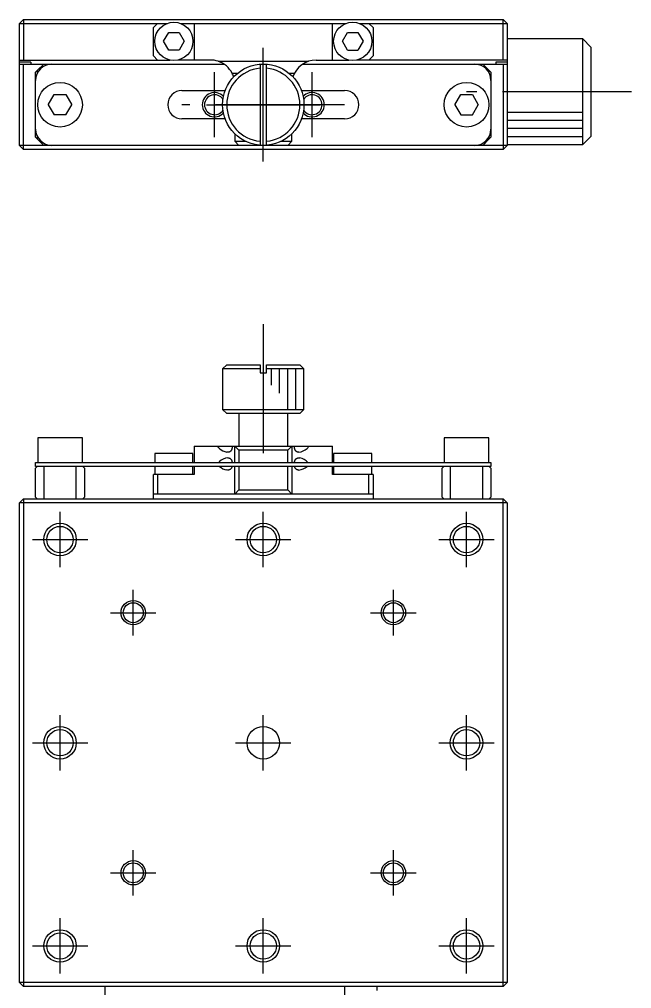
# Model space of a CAD drawing. Extents: x 0 to 277, y -8 to 190.
# Drawn here: x 50.9 to 126.2, y 70.8 to 190 of the extents above; entities that cross this region are included whole.
import ezdxf

# ---------------------------------------------------------------- set-up
doc = ezdxf.new("R2010")
doc.units = 0
doc.header["$LTSCALE"] = 0.5
doc.linetypes.add('CENTER', pattern=[50.8, 31.75, -6.35, 6.35, -6.35])
for name, color, linetype in [('MSM_CENTER', 1, 'CENTER'), ('MSM_CONTINUOUS', 7, 'CONTINUOUS'), ('MSM_NARROW', 5, 'CONTINUOUS')]:
    doc.layers.add(name, color=color, linetype=linetype)

msp = doc.modelspace()

# ---------------------------------------------------------------- linework, layer by layer
at = {"layer": 'MSM_CENTER'}
for p, q in [((80.944929, 172.5), (80.944929, 186.5)), ((74.944929, 175.500001), (74.944929, 183.499999)), ((86.944929, 175.500001), (86.944929, 183.499999)), ((126.244929, 181.1), (105.944929, 181.1)), ((90.944928, 179.499999), (70.944929, 179.499999)), ((73.944929, 179.5), (87.944929, 179.5)), ((80.944929, 152.5), (80.944929, 135.5)), ((55.944929, 122.6), (55.944929, 129.4)), ((80.944929, 122.6), (80.944929, 129.4)), ((105.944929, 122.6), (105.944929, 129.4)), ((52.544929, 126), (59.344929, 126)), ((77.544929, 126), (84.344929, 126)), ((102.544929, 126), (109.344929, 126)), ((64.944929, 114.2), (64.944929, 119.8)), ((96.944929, 114.2), (96.944929, 119.8)), ((62.144929, 117), (67.744929, 117)), ((94.144929, 117), (99.744929, 117)), ((55.944929, 97.6), (55.944929, 104.4)), ((80.944929, 97.6), (80.944929, 104.4)), ((105.944929, 97.6), (105.944929, 104.4)), ((52.544929, 101), (59.344929, 101)), ((77.544929, 101), (84.344929, 101)), ((102.544929, 101), (109.344929, 101)), ((64.944929, 82.2), (64.944929, 87.8)), ((96.944929, 82.2), (96.944929, 87.8)), ((62.144929, 85), (67.744929, 85)), ((94.144929, 85), (99.744929, 85)), ((55.944929, 72.6), (55.944929, 79.4)), ((80.944929, 72.6), (80.944929, 79.4)), ((105.944929, 72.6), (105.944929, 79.4)), ((52.544929, 76), (59.344929, 76)), ((77.544929, 76), (84.344929, 76)), ((102.544929, 76), (109.344929, 76))]:
    msp.add_line(p, q, dxfattribs=at)
at = {"layer": 'MSM_CONTINUOUS'}
for p, q in [((50.944929, 189.5), (51.444929, 190)), ((51.444929, 190), (51.444929, 185)), ((51.444929, 190), (110.444929, 190)), ((110.444929, 185), (110.444929, 190)), ((110.944929, 189.5), (110.444929, 190)), ((50.944929, 174.5), (50.944929, 189.5)), ((50.944929, 189.5), (69.118794, 189.5)), ((67.444929, 189), (67.944929, 189.5)), ((67.444929, 185.5), (67.444929, 189)), ((70.771065, 189.5), (91.118794, 189.5)), ((72.444929, 189.5), (72.444929, 185)), ((89.444929, 185), (89.444929, 189.5)), ((92.771065, 189.5), (110.944929, 189.5)), ((93.944929, 189.5), (94.444929, 189)), ((94.444929, 189), (94.444929, 185.5)), ((110.944929, 189.5), (110.944929, 174.5)), ((68.674759, 187.3), (69.309844, 188.4)), ((69.309844, 186.2), (68.674759, 187.3)), ((69.309844, 188.4), (70.580015, 188.4)), ((70.580015, 188.4), (71.2151, 187.3)), ((71.2151, 187.3), (70.580015, 186.2)), ((90.674759, 187.3), (91.309844, 188.4)), ((91.309844, 186.2), (90.674759, 187.3)), ((91.309844, 188.4), (92.580015, 188.4)), ((92.580015, 188.4), (93.2151, 187.3)), ((93.2151, 187.3), (92.580015, 186.2)), ((120.244929, 187.6), (110.944929, 187.6)), ((120.244929, 174.6), (120.244929, 187.6)), ((121.244929, 186.6), (120.244929, 187.6)), ((70.580015, 186.2), (69.309844, 186.2)), ((91.309844, 186.2), (92.580015, 186.2)), ((121.244929, 186.6), (121.244929, 175.6)), ((50.944929, 185), (69.462747, 185)), ((67.944929, 185), (67.444929, 185.5)), ((74.444929, 185), (70.427112, 185)), ((75.381679, 184.85), (86.50818, 184.85)), ((87.444929, 185), (91.462747, 185)), ((110.944929, 185), (92.427112, 185)), ((94.444929, 185.5), (93.944929, 185)), ((52.344929, 184.75), (50.944929, 184.75)), ((50.944929, 184.5), (76.103019, 184.5)), ((51.444929, 174), (51.444929, 184.5)), ((52.344929, 184.75), (52.344929, 184.5)), ((52.944929, 183.5), (53.144929, 183.7)), ((53.944929, 184.5), (53.144929, 183.7)), ((53.144929, 183.7), (53.144929, 183.37178)), ((80.544929, 184.483974), (80.544929, 174.516026)), ((81.344929, 174.516026), (81.344929, 184.483974)), ((85.786717, 184.5), (110.944929, 184.5)), ((108.744929, 183.7), (107.944929, 184.5)), ((108.744929, 183.37178), (108.744929, 183.7)), ((108.744929, 183.7), (108.944929, 183.5)), ((110.944929, 184.75), (109.544929, 184.75)), ((109.544929, 184.75), (109.544929, 184.5)), ((110.444929, 184.5), (110.444929, 174)), ((52.944929, 175.5), (52.944929, 183.5)), ((77.75471, 183.35), (77.124015, 183.35)), ((84.765844, 183.35), (84.135149, 183.35)), ((108.944929, 183.5), (108.944929, 175.5)), ((54.501554, 179.5), (55.223242, 180.75)), ((55.223242, 180.75), (56.666617, 180.75)), ((56.666617, 180.75), (57.388305, 179.5)), ((70.944929, 181.25), (76.261181, 181.25)), ((85.628678, 181.25), (90.944929, 181.25)), ((104.501554, 179.5), (105.223242, 180.75)), ((105.223242, 180.75), (106.666617, 180.75)), ((106.666617, 180.75), (107.388305, 179.5)), ((54.501554, 179.5), (55.223242, 178.25)), ((56.666617, 178.25), (57.388305, 179.5)), ((104.501554, 179.5), (105.223242, 178.25)), ((106.666617, 178.25), (107.388305, 179.5)), ((56.666617, 178.25), (55.223242, 178.25)), ((76.261181, 177.75), (70.944929, 177.75)), ((90.944929, 177.75), (85.628678, 177.75)), ((105.223242, 178.25), (106.666617, 178.25)), ((53.144929, 175.3), (52.944929, 175.5)), ((53.144929, 175.62822), (53.144929, 175.3)), ((53.144929, 175.3), (53.944929, 174.5)), ((77.444929, 175.929286), (77.444929, 175)), ((84.444929, 175), (84.444929, 175.929286)), ((107.944929, 174.5), (108.744929, 175.3)), ((108.744929, 175.3), (108.744929, 175.62822)), ((108.944929, 175.5), (108.744929, 175.3)), ((120.244929, 174.6), (121.244929, 175.6)), ((110.944929, 174.5), (50.944929, 174.5)), ((51.444929, 174), (50.944929, 174.5)), ((77.444929, 175), (78.76548, 175)), ((77.944929, 174.5), (77.444929, 175)), ((83.124379, 175), (84.444929, 175)), ((84.444929, 175), (83.944929, 174.5)), ((110.944929, 174.5), (110.444929, 174)), ((110.944929, 174.6), (120.244929, 174.6)), ((110.444929, 174), (51.444929, 174)), ((76.444929, 147.5), (75.944929, 147)), ((80.544929, 147), (75.944929, 147)), ((75.944929, 147), (75.944929, 142)), ((76.444929, 147.5), (80.544929, 147.5)), ((80.544929, 147.5), (80.544929, 146.5)), ((81.344929, 146.5), (81.344929, 147.5)), ((81.344929, 147.5), (85.444929, 147.5)), ((85.944929, 147), (81.344929, 147)), ((85.944929, 147), (85.444929, 147.5)), ((85.944929, 142), (85.944929, 147)), ((80.544929, 146.5), (81.344929, 146.5)), ((75.944929, 142), (85.944929, 142)), ((75.944929, 142), (76.444929, 141.5)), ((85.444929, 141.5), (85.944929, 142)), ((85.444929, 141.5), (76.444929, 141.5)), ((77.944929, 141.5), (77.944929, 137.5)), ((83.944929, 137.5), (83.944929, 141.5)), ((58.694929, 138.5), (53.194929, 138.5)), ((53.194929, 138.5), (53.194929, 135.5)), ((58.694929, 135.5), (58.694929, 138.5)), ((108.694929, 138.5), (103.194929, 138.5)), ((103.194929, 138.5), (103.194929, 135.5)), ((108.694929, 135.5), (108.694929, 138.5)), ((72.444929, 137.5), (72.444929, 135.5)), ((72.444929, 137.5), (89.444929, 137.5)), ((75.404595, 137.393304), (75.381679, 137.5)), ((75.463302, 137.296292), (75.404595, 137.393304)), ((75.552961, 137.20113), (75.463302, 137.296292)), ((77.080194, 137.155911), (77.071889, 137.127976)), ((77.087796, 137.184627), (77.080194, 137.155911)), ((77.094683, 137.214037), (77.087796, 137.184627)), ((77.100841, 137.244054), (77.094683, 137.214037)), ((77.106259, 137.274591), (77.100841, 137.244054)), ((77.110952, 137.305699), (77.106259, 137.274591)), ((77.114931, 137.337362), (77.110952, 137.305699)), ((77.118193, 137.369465), (77.114931, 137.337362)), ((77.120736, 137.401894), (77.118193, 137.369465)), ((77.122556, 137.434536), (77.120736, 137.401894)), ((77.12365, 137.467276), (77.122556, 137.434536)), ((77.124015, 137.5), (77.12365, 137.467276)), ((77.444929, 135.5), (77.444929, 137.5)), ((77.944929, 137), (77.444929, 137.5)), ((84.444929, 137.5), (83.944929, 137)), ((84.444929, 137.5), (84.444929, 135.5)), ((84.766241, 137.465709), (84.765844, 137.5)), ((84.76743, 137.431464), (84.766241, 137.465709)), ((84.76941, 137.397397), (84.76743, 137.431464)), ((84.772179, 137.363642), (84.76941, 137.397397)), ((84.775435, 137.332899), (84.772179, 137.363642)), ((84.779381, 137.302436), (84.775435, 137.332899)), ((84.78401, 137.272342), (84.779381, 137.302436)), ((84.789315, 137.242707), (84.78401, 137.272342)), ((84.795287, 137.213621), (84.789315, 137.242707)), ((84.80192, 137.185172), (84.795287, 137.213621)), ((84.809206, 137.157451), (84.80192, 137.185172)), ((84.817137, 137.130548), (84.809206, 137.157451)), ((86.427621, 137.297867), (86.342752, 137.20619)), ((86.482358, 137.386628), (86.427621, 137.297867)), ((86.50818, 137.5), (86.482358, 137.386628)), ((89.444929, 135.5), (89.444929, 137.5)), ((72.294929, 136.6), (67.594929, 136.6)), ((67.594929, 136.6), (67.594929, 135.5)), ((72.294929, 135.5), (72.294929, 136.6)), ((76.587275, 136.75), (76.440161, 136.763205)), ((76.587202, 136.05), (76.622405, 136.049101)), ((76.596057, 136.750053), (76.587275, 136.75)), ((76.632248, 136.751477), (76.596057, 136.750053)), ((76.622405, 136.049101), (76.6688, 136.044994)), ((76.667805, 136.754917), (76.632248, 136.751477)), ((76.70262, 136.760464), (76.667805, 136.754917)), ((76.6688, 136.044994), (76.713727, 136.037343)), ((76.736584, 136.76821), (76.70262, 136.760464)), ((76.713727, 136.037343), (76.743234, 136.030028)), ((76.76959, 136.778246), (76.736584, 136.76821)), ((76.743234, 136.030028), (76.77208, 136.020878)), ((76.801529, 136.790663), (76.76959, 136.778246)), ((76.77208, 136.020878), (76.800184, 136.009849)), ((76.800184, 136.009849), (76.827463, 135.996899)), ((76.832291, 136.805552), (76.801529, 136.790663)), ((76.827463, 135.996899), (76.853833, 135.981984)), ((76.85636, 136.819536), (76.832291, 136.805552)), ((76.853833, 135.981984), (76.879212, 135.96506)), ((76.879671, 136.835301), (76.85636, 136.819536)), ((76.879212, 135.96506), (76.903516, 135.946085)), ((76.902156, 136.852847), (76.879671, 136.835301)), ((76.923749, 136.872173), (76.902156, 136.852847)), ((76.903516, 135.946085), (76.922837, 135.92873)), ((76.944382, 136.893279), (76.923749, 136.872173)), ((76.963987, 136.916165), (76.944382, 136.893279)), ((76.981114, 136.938853), (76.963987, 136.916165)), ((76.997394, 136.963139), (76.981114, 136.938853)), ((77.012785, 136.98895), (76.997394, 136.963139)), ((77.027247, 137.016213), (77.012785, 136.98895)), ((77.040738, 137.044855), (77.027247, 137.016213)), ((77.053216, 137.074803), (77.040738, 137.044855)), ((77.062892, 137.100911), (77.053216, 137.074803)), ((77.071889, 137.127976), (77.062892, 137.100911)), ((77.944929, 137), (77.944929, 135.5)), ((83.944929, 137), (77.944929, 137)), ((83.944929, 135.5), (83.944929, 137)), ((84.82724, 137.100171), (84.817137, 137.130548)), ((84.838284, 137.070825), (84.82724, 137.100171)), ((84.850235, 137.042582), (84.838284, 137.070825)), ((84.863061, 137.015514), (84.850235, 137.042582)), ((84.87673, 136.989694), (84.863061, 137.015514)), ((84.891211, 136.965195), (84.87673, 136.989694)), ((84.906471, 136.942087), (84.891211, 136.965195)), ((84.922478, 136.920445), (84.906471, 136.942087)), ((84.941602, 136.897584), (84.922478, 136.920445)), ((84.961741, 136.876446), (84.941602, 136.897584)), ((84.982831, 136.857029), (84.961741, 136.876446)), ((84.981402, 135.941779), (85.003487, 135.959731)), ((85.004808, 136.839332), (84.982831, 136.857029)), ((85.003487, 135.959731), (85.026399, 135.975916)), ((85.027607, 136.82335), (85.004808, 136.839332)), ((85.026399, 135.975916), (85.050073, 135.99033)), ((85.051165, 136.809083), (85.027607, 136.82335)), ((85.050073, 135.99033), (85.080194, 136.005689)), ((85.075418, 136.796527), (85.051165, 136.809083)), ((85.110773, 136.781617), (85.075418, 136.796527)), ((85.080194, 136.005689), (85.111486, 136.01861)), ((85.147529, 136.769745), (85.110773, 136.781617)), ((85.111486, 136.01861), (85.14384, 136.029182)), ((85.14384, 136.029182), (85.177152, 136.037489)), ((85.185535, 136.760781), (85.147529, 136.769745)), ((85.177152, 136.037489), (85.211314, 136.04362)), ((85.224642, 136.754591), (85.185535, 136.760781)), ((85.211314, 136.04362), (85.246221, 136.04766)), ((85.264698, 136.751044), (85.224642, 136.754591)), ((85.246221, 136.04766), (85.281767, 136.049696)), ((85.302531, 136.75), (85.264698, 136.751044)), ((85.281767, 136.049696), (85.302647, 136.05)), ((85.302647, 136.05), (85.434688, 136.039225)), ((94.294929, 136.6), (89.594929, 136.6)), ((89.594929, 136.6), (89.594929, 135.5)), ((94.294929, 135.5), (94.294929, 136.6)), ((52.944929, 135), (52.944929, 135.5)), ((52.944929, 135.5), (108.944929, 135.5)), ((53.144929, 135), (52.944929, 134.8)), ((108.944929, 135), (52.944929, 135)), ((52.944929, 131.2), (52.944929, 134.8)), ((53.944929, 135), (53.944929, 131)), ((57.944929, 131), (57.944929, 135)), ((58.944929, 134.8), (58.744929, 135)), ((58.944929, 134.8), (58.944929, 131.2)), ((67.594929, 135), (67.594929, 134)), ((72.294929, 134), (72.294929, 135)), ((72.444929, 135), (72.444929, 134)), ((75.460614, 135.500031), (75.532245, 135.579544)), ((76.922837, 135.92873), (76.941449, 135.90984)), ((76.941449, 135.90984), (76.959307, 135.889451)), ((76.959307, 135.889451), (76.976365, 135.867596)), ((76.976365, 135.867596), (76.992579, 135.844311)), ((77.003058, 134.772231), (76.986117, 134.746056)), ((76.992579, 135.844311), (77.007904, 135.819631)), ((77.01892, 134.80002), (77.003058, 134.772231)), ((77.007904, 135.819631), (77.022294, 135.79359)), ((77.031701, 134.825256), (77.01892, 134.80002)), ((77.022294, 135.79359), (77.03418, 135.769524)), ((77.043717, 134.851755), (77.031701, 134.825256)), ((77.03418, 135.769524), (77.045383, 135.744323)), ((77.054944, 134.879426), (77.043717, 134.851755)), ((77.045383, 135.744323), (77.055886, 135.718068)), ((77.065361, 134.908178), (77.054944, 134.879426)), ((77.055886, 135.718068), (77.065672, 135.69084)), ((77.074947, 134.937919), (77.065361, 134.908178)), ((77.065672, 135.69084), (77.074723, 135.66272)), ((77.074723, 135.66272), (77.083022, 135.633789)), ((77.083679, 134.968556), (77.074947, 134.937919)), ((77.083022, 135.633789), (77.090551, 135.604128)), ((77.091535, 135), (77.083679, 134.968556)), ((77.090551, 135.604128), (77.097294, 135.573817)), ((77.097294, 135.573817), (77.102045, 135.549576)), ((77.102045, 135.549576), (77.106334, 135.524953)), ((77.106334, 135.524953), (77.110156, 135.5)), ((77.444929, 131.6), (77.444929, 135)), ((77.944929, 135), (77.944929, 132.1)), ((83.944929, 132.1), (83.944929, 135)), ((84.444929, 135), (84.444929, 131.6)), ((84.779702, 135.5), (84.784775, 135.532393)), ((84.784775, 135.532393), (84.790658, 135.564279)), ((84.790658, 135.564279), (84.797339, 135.595556)), ((84.797339, 135.595556), (84.804807, 135.626119)), ((84.80639, 134.96772), (84.798324, 135)), ((84.804807, 135.626119), (84.813047, 135.655863)), ((84.815342, 134.936374), (84.80639, 134.96772)), ((84.813047, 135.655863), (84.822048, 135.684684)), ((84.825158, 134.906144), (84.815342, 134.936374)), ((84.822048, 135.684684), (84.831796, 135.712478)), ((84.835892, 134.876907), (84.825158, 134.906144)), ((84.831796, 135.712478), (84.842292, 135.739197)), ((84.847515, 134.848735), (84.835892, 134.876907)), ((84.842292, 135.739197), (84.85357, 135.764948)), ((84.859996, 134.821701), (84.847515, 134.848735)), ((84.85357, 135.764948), (84.865605, 135.789679)), ((84.873305, 134.795877), (84.859996, 134.821701)), ((84.865605, 135.789679), (84.878369, 135.813337)), ((84.88741, 134.771336), (84.873305, 134.795877)), ((84.878369, 135.813337), (84.891835, 135.835871)), ((84.902283, 134.748149), (84.88741, 134.771336)), ((84.891835, 135.835871), (84.905977, 135.857229)), ((84.905977, 135.857229), (84.920767, 135.87736)), ((84.920767, 135.87736), (84.939976, 135.900589)), ((84.939976, 135.900589), (84.96021, 135.922064)), ((84.96021, 135.922064), (84.981402, 135.941779)), ((89.444929, 134), (89.444929, 135)), ((89.594929, 135), (89.594929, 134)), ((94.294929, 134), (94.294929, 135)), ((103.144929, 135), (102.944929, 134.8)), ((102.944929, 131.2), (102.944929, 134.8)), ((103.944929, 135), (103.944929, 131)), ((107.944929, 131), (107.944929, 135)), ((108.944929, 134.8), (108.744929, 135)), ((108.944929, 135.5), (108.944929, 135)), ((108.944929, 134.8), (108.944929, 131.2)), ((72.444929, 134), (67.444929, 134)), ((67.444929, 131), (67.444929, 134)), ((67.944929, 134), (67.944929, 131.6)), ((76.587235, 134.55), (76.470267, 134.558584)), ((76.597125, 134.550102), (76.587235, 134.55)), ((76.637914, 134.551903), (76.597125, 134.550102)), ((76.677736, 134.556246), (76.637914, 134.551903)), ((76.716462, 134.563265), (76.677736, 134.556246)), ((76.75396, 134.573098), (76.716462, 134.563265)), ((76.781785, 134.582625), (76.75396, 134.573098)), ((76.8089, 134.593981), (76.781785, 134.582625)), ((76.835228, 134.607198), (76.8089, 134.593981)), ((76.86069, 134.622312), (76.835228, 134.607198)), ((76.885208, 134.639354), (76.86069, 134.622312)), ((76.908703, 134.65836), (76.885208, 134.639354)), ((76.929389, 134.677644), (76.908703, 134.65836)), ((76.949226, 134.698718), (76.929389, 134.677644)), ((76.968154, 134.721536), (76.949226, 134.698718)), ((76.986117, 134.746056), (76.968154, 134.721536)), ((84.917892, 134.726389), (84.902283, 134.748149)), ((84.936554, 134.703346), (84.917892, 134.726389)), ((84.956218, 134.681986), (84.936554, 134.703346)), ((84.976821, 134.662309), (84.956218, 134.681986)), ((84.998302, 134.644317), (84.976821, 134.662309)), ((85.020598, 134.62801), (84.998302, 134.644317)), ((85.043648, 134.613389), (85.020598, 134.62801)), ((85.067389, 134.600454), (85.043648, 134.613389)), ((85.09788, 134.586634), (85.067389, 134.600454)), ((85.129475, 134.575163), (85.09788, 134.586634)), ((85.162072, 134.565954), (85.129475, 134.575163)), ((85.19557, 134.558921), (85.162072, 134.565954)), ((85.22987, 134.553976), (85.19557, 134.558921)), ((85.26487, 134.551032), (85.22987, 134.553976)), ((85.30047, 134.550003), (85.26487, 134.551032)), ((85.302522, 134.55), (85.30047, 134.550003)), ((94.444929, 134), (89.444929, 134)), ((93.944929, 131.6), (93.944929, 134)), ((94.444929, 134), (94.444929, 131)), ((52.944929, 131.2), (53.144929, 131)), ((58.744929, 131), (58.944929, 131.2)), ((94.444929, 131.6), (67.444929, 131.6)), ((77.444929, 131.6), (77.944929, 132.1)), ((77.944929, 132.1), (83.944929, 132.1)), ((83.944929, 132.1), (84.444929, 131.6)), ((102.944929, 131.2), (103.144929, 131)), ((108.744929, 131), (108.944929, 131.2)), ((51.444929, 131), (50.944929, 130.5)), ((50.944929, 71.5), (50.944929, 130.5)), ((110.944929, 130.5), (50.944929, 130.5)), ((51.444929, 131), (51.444929, 71)), ((51.444929, 131), (110.444929, 131)), ((110.444929, 71), (110.444929, 131)), ((110.944929, 130.5), (110.444929, 131)), ((110.944929, 130.5), (110.944929, 71.5)), ((50.944929, 71.5), (51.444929, 71)), ((110.944929, 71.5), (50.944929, 71.5)), ((110.444929, 71), (51.444929, 71)), ((61.444929, 71), (61.444929, 54.5)), ((90.944929, 71), (90.944929, 66)), ((94.944931, 70.5), (94.944931, 71)), ((110.444929, 71), (110.944929, 71.5))]:
    msp.add_line(p, q, dxfattribs=at)
for centre, radius in [((69.944929, 187.3), 2.35), ((91.944929, 187.3), 2.35), ((80.944929, 179.5), 5), ((55.944929, 179.5), 2.75), ((105.944929, 179.5), 2.75), ((55.944929, 126), 1.621), ((80.944929, 126), 1.621), ((105.944929, 126), 1.621), ((64.944929, 117), 1.2295), ((96.944929, 117), 1.2295), ((55.944929, 101), 1.621), ((80.944929, 101), 2), ((105.944929, 101), 1.621), ((64.944929, 85), 1.2295), ((96.944929, 85), 1.2295), ((55.944929, 76), 1.621), ((80.944929, 76), 1.621), ((105.944929, 76), 1.621)]:
    msp.add_circle(centre, radius, dxfattribs=at)
for centre, radius, start, end in [((74.444929, 182), 3, 71.805128, 90), ((74.444926, 181.999996), 3.000005, 26.743726, 71.805086), ((87.444929, 182), 3, 90, 162.09600548), ((54.944929, 182.5), 2, 90, 180), ((80.944929, 179.5), 4.5, 95.099689, 264.900311), ((80.944929, 179.5), 4.5, 275.099689, 84.900311), ((106.944929, 182.5), 2, 0, 90), ((74.444929, 182), 3, 17.903998, 26.743684), ((70.944929, 179.5), 1.75, 90, 270), ((74.944928, 179.499999), 1.2295, 32.003161, 327.996839), ((86.944928, 179.499999), 1.2295, 212.003161, 147.996839), ((90.944929, 179.5), 1.75, 270, 90), ((54.944929, 176.5), 2, 180, 270), ((106.944929, 176.5), 2, 270, 0), ((76.844562, 138.700148), 1.978709, 229.25077852, 258.20700869), ((85.111318, 138.600082), 1.859937, 275.90079989, 311.4590073), ((76.77721, 134.20587), 1.853893, 95.88266192, 132.18611397), ((85.077609, 134.193711), 1.879742, 44.02564064, 79.04943393), ((76.847715, 136.513188), 1.990715, 229.47983532, 259.07029629), ((85.120111, 136.379747), 1.838817, 275.693117, 311.386932)]:
    msp.add_arc(centre, radius, start, end, dxfattribs=at)
at = {"layer": 'MSM_NARROW'}
for p, q in [((110.944929, 178.6), (120.244929, 178.6)), ((110.944929, 177.6), (120.244929, 177.6)), ((110.944929, 176.6), (120.244929, 176.6)), ((110.944929, 175.6), (120.244929, 175.6)), ((81.944929, 145), (81.944929, 147)), ((82.944929, 144), (82.944929, 147)), ((83.944929, 142), (83.944929, 147)), ((84.944929, 142), (84.944929, 147))]:
    msp.add_line(p, q, dxfattribs=at)
for centre, radius in [((55.944929, 126), 2), ((80.944929, 126), 2), ((105.944929, 126), 2), ((64.944929, 117), 1.5), ((96.944929, 117), 1.5), ((55.944929, 101), 2), ((105.944929, 101), 2), ((64.944929, 85), 1.5), ((96.944929, 85), 1.5), ((55.944929, 76), 2), ((80.944929, 76), 2), ((105.944929, 76), 2)]:
    msp.add_circle(centre, radius, dxfattribs=at)
for centre, start, end in [((74.944928, 179.499999), 42.59881289, 317.40118711), ((86.944928, 179.499999), 222.59881289, 137.40118711)]:
    msp.add_arc(centre, 1.5, start, end, dxfattribs=at)

doc.saveas('drawing.dxf')
